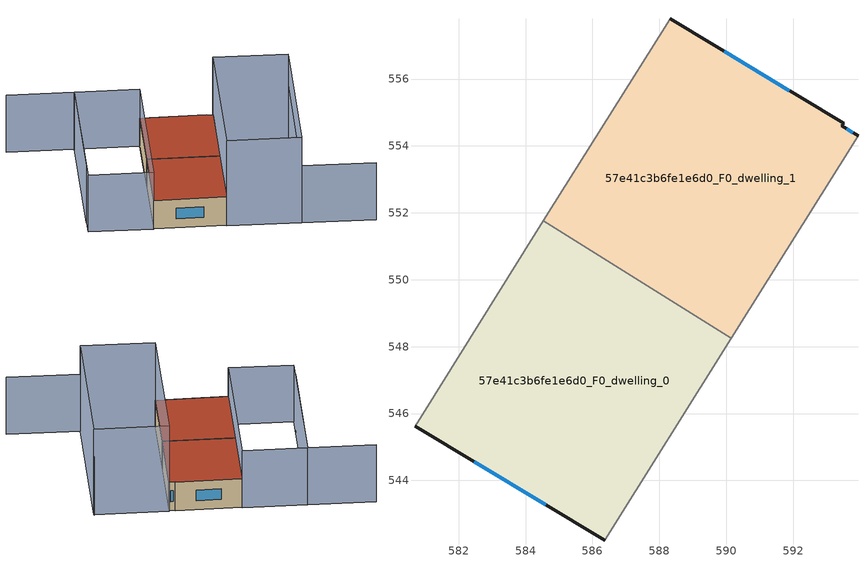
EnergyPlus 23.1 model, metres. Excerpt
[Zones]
57e41c3b6fe1e6d0_F0_dwelling_0
 floor ground (EU_floor_Construction): 590.15,548.25 586.37,542.21 580.69,545.62 584.54,551.76 z0
 wall outside (EU_wall_Construction): 580.69,545.62 586.37,542.21 z0:3
 wall adiabatic (EU_wall_Construction): 586.37,542.21 590.15,548.25 / 584.54,551.76 580.69,545.62 z0:3
 wall to 57e41c3b6fe1e6d0_F0_dwelling_1 (EU_wall_Construction): 590.15,548.25 584.53,551.76 z0:3
 window (EU_Window_Construction): 582.46,544.56 584.6,543.27 z0.93:2.07
 roof outside (EU_roof_Construction): 586.37,542.21 590.15,548.25 584.54,551.76 580.69,545.62 z3
57e41c3b6fe1e6d0_F0_dwelling_1
 floor ground (EU_floor_Construction): 593.51,554.68 593.45,554.6 593.94,554.31 590.15,548.25 584.54,551.76 588.32,557.8 z0
 wall outside (EU_wall_Construction): 593.94,554.31 593.45,554.6 593.51,554.68 588.32,557.8 z0:3
 wall adiabatic (EU_wall_Construction): 590.15,548.25 593.94,554.31 / 588.32,557.8 584.54,551.76 z0:3
 window (EU_Window_Construction): 591.89,555.66 589.93,556.83 / 593.79,554.4 593.6,554.51 z0.93:2.07
 roof outside (EU_roof_Construction): 590.15,548.25 593.94,554.31 593.45,554.6 593.51,554.68 588.32,557.8 584.54,551.76 z3
shading: 597.69,534.87 591.95,538.54 / 591.95,538.54 599.84,550.94 / 578.1,564.32 583.33,561.05 / 583.33,561.05 576.51,550.15 / 588.36,557.87 580.69,545.61 / 580.69,545.61 575.65,548.77 / 575.65,548.77 583.32,561.03 / 583.32,561.03 588.36,557.87 z0:6; 586.28,542.07 594,554.41 / 594,554.41 599.76,550.81 / 599.76,550.81 592.04,538.47 / 592.04,538.47 586.28,542.07 z0:9
[Building]
EU S2 Campaign: North Axis=0; Terrain=City; Solar Distribution=FullExterior
[Site:Location]
Montreal-Trudeau.Intl.AP: Latitude=45.4667; Longitude=-73.75; Time Zone=-5; Elevation=36
[SizingPeriod:WeatherFileDays]
AnnualSizingPeriod: Begin Month=1; Begin Day of Month=1; End Month=12; End Day of Month=31; Day of Week for Start Day=Monday; Use Weather File Daylight Saving Period=No; Use Weather File Rain and Snow Indicators=No
[MATERIAL]
EU_InternalMass_Material: Roughness=MediumRough; Thickness=0.1; Conductivity=1; Density=1800; Specific Heat=900; Thermal Absorptance=0.9; Solar Absorptance=0.7; Visible Absorptance=0.7
[MATERIAL:NOMASS] Roughness=MediumRough; Thermal Absorptance=0.9; Solar Absorptance=0.7; Visible Absorptance=0.7
Name | Thermal Resistance
EU_wall_NoMass; EU_floor_NoMass | 1.36485
EU_roof_NoMass | 2.55992
[WINDOWMATERIAL:SIMPLEGLAZINGSYSTEM]
EU_Window_SimpleGlazing: UFactor=3.92339; Solar Heat Gain Coefficient=0.8; Visible Transmittance=0.8
[CONSTRUCTION]
EU_wall_Construction: EU_wall_NoMass
EU_roof_Construction: EU_roof_NoMass
EU_floor_Construction: EU_floor_NoMass
EU_Window_Construction: EU_Window_SimpleGlazing
EU_InternalMass_Construction: EU_InternalMass_Material
[ZONE] Type=1; Multiplier=1; Ceiling Height=autocalculate; Floor Area=autocalculate; Part of Total Floor Area=Yes
Name | Volume
57e41c3b6fe1e6d0_F0_dwelling_0 | 142.602
57e41c3b6fe1e6d0_F0_dwelling_1 | 142.612
[INTERNALMASS] Construction=EU_InternalMass_Construction
Name | Zone or ZoneList | Surface Area
57e41c3b6fe1e6d0_F0_dwelling_0_EU_InternalMass | 57e41c3b6fe1e6d0_F0_dwelling_0 | 47.534
57e41c3b6fe1e6d0_F0_dwelling_1_EU_InternalMass | 57e41c3b6fe1e6d0_F0_dwelling_1 | 47.5377
[OTHEREQUIPMENT] Fuel Type=Electricity; Design Level Calculation Method=Watts/Area; Power per Zone Floor Area=1; Fraction Latent=0; Fraction Radiant=0; Fraction Lost=0; Carbon Dioxide Generation Rate=0; EndUse Subcategory=EU_Step8_InternalGains
Name | Zone or ZoneList or Space or SpaceList | Schedule
EU_Step8_InternalGain_57e41c3b6fe1e6d0_F0_dwelling_0_f000 | 57e41c3b6fe1e6d0_F0_dwelling_0 | EU_Step8_GainSchedule_57e41c3b6fe1e6d0_F0_dwelling_0_f000
EU_Step8_InternalGain_57e41c3b6fe1e6d0_F0_dwelling_1_f000 | 57e41c3b6fe1e6d0_F0_dwelling_1 | EU_Step8_GainSchedule_57e41c3b6fe1e6d0_F0_dwelling_1_f000
[ZONEVENTILATION:DESIGNFLOWRATE] Schedule=EU_AlwaysOn; Design Flow Rate Calculation Method=AirChanges/Hour; Air Changes per Hour=0.860309; Ventilation Type=Natural; Fan Pressure Rise=0; Fan Total Efficiency=1; Constant Term Coefficient=1; Temperature Term Coefficient=0; Velocity Term Coefficient=0; Velocity Squared Term Coefficient=0; Minimum Indoor Temperature=-100; Maximum Indoor Temperature=100; Delta Temperature=-100; Minimum Outdoor Temperature=-100; Maximum Outdoor Temperature=100; Maximum Wind Speed=40
Name | Zone or ZoneList or Space or SpaceList
EU_ConstantAir_57e41c3b6fe1e6d0_F0_dwelling_0 | 57e41c3b6fe1e6d0_F0_dwelling_0
EU_ConstantAir_57e41c3b6fe1e6d0_F0_dwelling_1 | 57e41c3b6fe1e6d0_F0_dwelling_1
[HVACTEMPLATE:THERMOSTAT] Constant Heating Setpoint=20; Constant Cooling Setpoint=50
EU_HeatOnly_57e41c3b6fe1e6d0_F0_dwelling_0; EU_HeatOnly_57e41c3b6fe1e6d0_F0_dwelling_1
[HVACTEMPLATE:ZONE:IDEALLOADSAIRSYSTEM] System Availability Schedule=EU_AlwaysOn; Maximum Heating Supply Air Temperature=50; Minimum Cooling Supply Air Temperature=13; Maximum Heating Supply Air Humidity Ratio=0.0156; Minimum Cooling Supply Air Humidity Ratio=0.0077; Heating Limit=NoLimit; Cooling Limit=NoLimit; Heating Availability Schedule=EU_AlwaysOn; Cooling Availability Schedule=EU_CoolingOff; Dehumidification Control Type=ConstantSensibleHeatRatio; Cooling Sensible Heat Ratio=0.7; Dehumidification Setpoint=60; Humidification Control Type=None; Humidification Setpoint=30; Outdoor Air Method=None; Outdoor Air Flow Rate per Person=0.00944; Outdoor Air Flow Rate per Zone Floor Area=0; Outdoor Air Flow Rate per Zone=0; Demand Controlled Ventilation Type=None; Outdoor Air Economizer Type=NoEconomizer; Heat Recovery Type=None; Sensible Heat Recovery Effectiveness=0.7; Latent Heat Recovery Effectiveness=0.65
Name | Template Thermostat
57e41c3b6fe1e6d0_F0_dwelling_0 | EU_HeatOnly_57e41c3b6fe1e6d0_F0_dwelling_0
57e41c3b6fe1e6d0_F0_dwelling_1 | EU_HeatOnly_57e41c3b6fe1e6d0_F0_dwelling_1
[SIZING:ZONE] Zone Cooling Design Supply Air Temperature Input Method=SupplyAirTemperature; Zone Cooling Design Supply Air Temperature=13; Zone Heating Design Supply Air Temperature Input Method=SupplyAirTemperature; Zone Heating Design Supply Air Temperature=50; Zone Cooling Design Supply Air Humidity Ratio=0.008; Zone Heating Design Supply Air Humidity Ratio=0.008; Cooling Design Air Flow Method=DesignDay; Cooling Design Air Flow Rate=0; Cooling Minimum Air Flow per Zone Floor Area=0.000762; Cooling Minimum Air Flow=0; Cooling Minimum Air Flow Fraction=0.2; Heating Design Air Flow Method=DesignDay; Heating Design Air Flow Rate=0; Heating Maximum Air Flow per Zone Floor Area=0.002032; Heating Maximum Air Flow=0.141576; Heating Maximum Air Flow Fraction=0.3; Account for Dedicated Outdoor Air System=No; Dedicated Outdoor Air System Control Strategy=NeutralSupplyAir; Dedicated Outdoor Air Low Setpoint Temperature for Design=autosize; Dedicated Outdoor Air High Setpoint Temperature for Design=autosize; Zone Load Sizing Method=Sensible Load Only No Latent Load; Zone Latent Cooling Design Supply Air Humidity Ratio Input Method=HumidityRatioDifference; Zone Cooling Design Supply Air Humidity Ratio Difference=0.005; Zone Latent Heating Design Supply Air Humidity Ratio Input Method=HumidityRatioDifference; Zone Humidification Design Supply Air Humidity Ratio Difference=0.005
57e41c3b6fe1e6d0_F0_dwelling_0; 57e41c3b6fe1e6d0_F0_dwelling_1
[SCHEDULE:CONSTANT]
Name | Hourly Value
EU_AlwaysOn | 1
EU_CoolingOff | 0
[SCHEDULE:FILE] Column Number=1; Rows to Skip at Top=0; Number of Hours of Data=8760; Column Separator=Comma; Interpolate to Timestep=No; Minutes per Item=60; Adjust Schedule for Daylight Savings=Yes
Name | File
EU_Step8_GainSchedule_57e41c3b6fe1e6d0_F0_dwelling_0_f000 | ../../schedules/57e41c3b6fe1e6d0/57e41c3b6fe1e6d0_F0_dwelling_0_f000_gain.csv
EU_Step8_GainSchedule_57e41c3b6fe1e6d0_F0_dwelling_1_f000 | ../../schedules/57e41c3b6fe1e6d0/57e41c3b6fe1e6d0_F0_dwelling_1_f000_gain.csv
